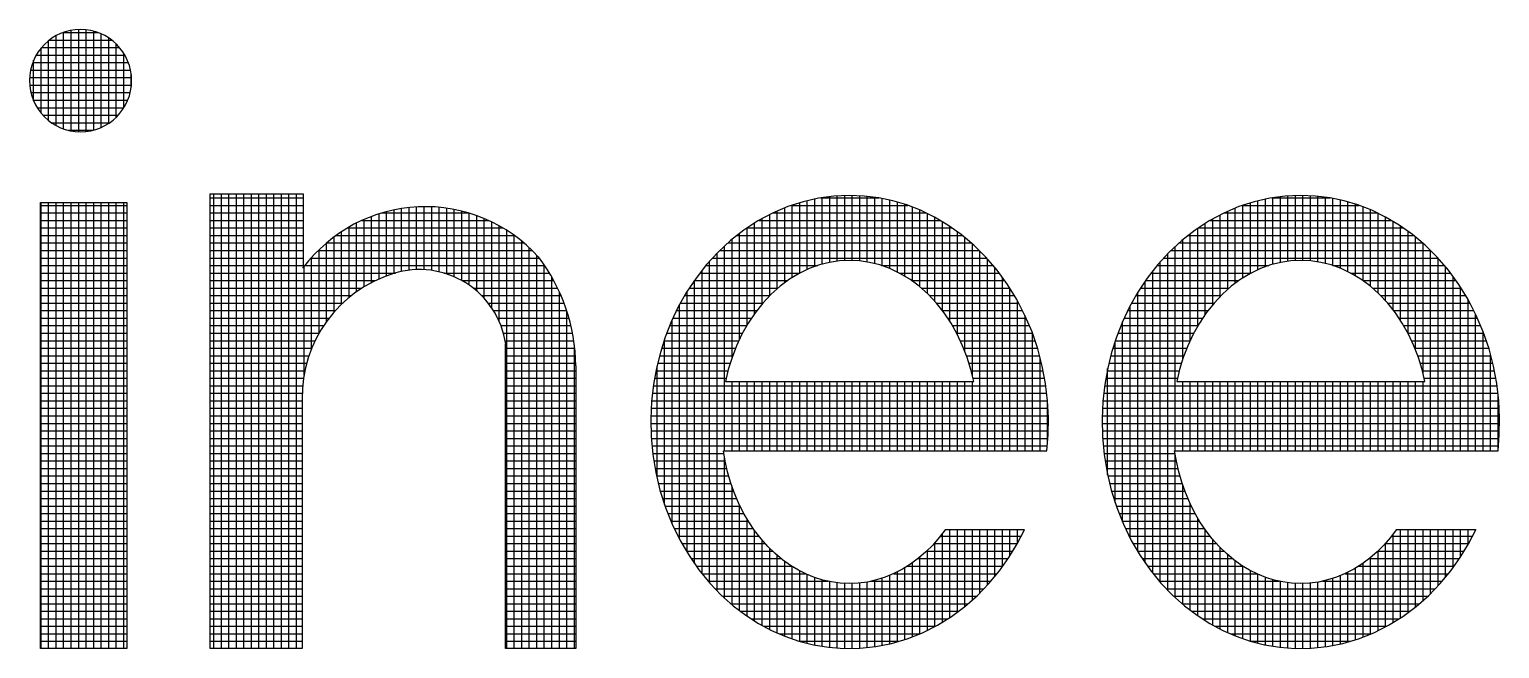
# Model space of a CAD drawing. Header units: inches. Extents: x 1131 to 1972, y 12 to 606.
# Drawn here: x 1857.492 to 1860.892, y 112.378 to 113.808 of the extents above; entities that cross this region are included whole.
import ezdxf

# ---------------------------------------------------------------- set-up
doc = ezdxf.new("R2010")
doc.units = ezdxf.units.IN
doc.header["$MEASUREMENT"] = 0
doc.layers.add('BG ÇÑ±¹Áö¿ª³\xad¹æ±â¼úÁÖ½ÄÈ¸»ç CI', color=7, linetype='Continuous')

msp = doc.modelspace()

# ---------------------------------------------------------------- linework, layer by layer
at = {"layer": 'BG ÇÑ±¹Áö¿ª³\xad¹æ±â¼úÁÖ½ÄÈ¸»ç CI', "color": 7, "linetype": 'Continuous', "lineweight": 25}
for p, q in [((1857.5717, 113.5786), (1857.5717, 113.8017)), ((1857.5891, 113.5739), (1857.5891, 113.8063)), ((1857.6064, 113.572), (1857.6064, 113.8083)), ((1857.6238, 113.5727), (1857.6238, 113.8076)), ((1857.6412, 113.5759), (1857.6412, 113.8043)), ((1857.537, 113.5978), (1857.537, 113.7825)), ((1857.5385, 113.7837), (1857.6829, 113.7837)), ((1857.5543, 113.5863), (1857.5543, 113.794)), ((1857.5699, 113.8011), (1857.6515, 113.8011)), ((1857.6585, 113.5821), (1857.6585, 113.7982)), ((1857.6759, 113.5916), (1857.6759, 113.7887)), ((1857.6932, 113.6056), (1857.6932, 113.7747)), ((1857.5022, 113.6432), (1857.5022, 113.7371)), ((1857.5082, 113.749), (1857.7132, 113.749)), ((1857.5196, 113.6148), (1857.5196, 113.7655)), ((1857.5203, 113.7663), (1857.701, 113.7663)), ((1857.7106, 113.627), (1857.7106, 113.7533)), ((1857.495, 113.7143), (1857.7264, 113.7143)), ((1857.5, 113.7316), (1857.7214, 113.7316)), ((1857.728, 113.6755), (1857.728, 113.7047)), ((1857.4927, 113.6969), (1857.7287, 113.6969)), ((1857.493, 113.6795), (1857.7284, 113.6795)), ((1857.4959, 113.6622), (1857.7255, 113.6622)), ((1857.5015, 113.6448), (1857.7198, 113.6448)), ((1857.5105, 113.6274), (1857.7109, 113.6274)), ((1857.5238, 113.6101), (1857.6976, 113.6101)), ((1857.5438, 113.5927), (1857.6776, 113.5927)), ((1857.5826, 113.5753), (1857.6388, 113.5753)), ((1857.9107, 112.3777), (1857.9107, 113.4281)), ((1857.9107, 113.4281), (1858.1255, 113.4281)), ((1857.919, 112.3777), (1857.919, 113.4281)), ((1857.9363, 112.3777), (1857.9363, 113.4281)), ((1857.9537, 112.3777), (1857.9537, 113.4281)), ((1857.9711, 112.3777), (1857.9711, 113.4281)), ((1857.9884, 112.3777), (1857.9884, 113.4281)), ((1858.0058, 112.3777), (1858.0058, 113.4281)), ((1858.0232, 112.3777), (1858.0232, 113.4281)), ((1858.0405, 112.3777), (1858.0405, 113.4281)), ((1858.0579, 112.3777), (1858.0579, 113.4281)), ((1858.0753, 112.3777), (1858.0753, 113.4281)), ((1858.0926, 112.3777), (1858.0926, 113.4281)), ((1858.11, 112.3777), (1858.11, 113.4281)), ((1858.1255, 113.4281), (1858.1255, 113.258)), ((1857.5178, 113.4086), (1857.7175, 113.4086)), ((1857.5178, 112.3777), (1857.5178, 113.4086)), ((1857.5178, 113.4017), (1857.7175, 113.4017)), ((1857.5196, 112.3777), (1857.5196, 113.4086)), ((1857.537, 112.3777), (1857.537, 113.4086)), ((1857.5543, 112.3777), (1857.5543, 113.4086)), ((1857.5717, 112.3777), (1857.5717, 113.4086)), ((1857.5891, 112.3777), (1857.5891, 113.4086)), ((1857.6064, 112.3777), (1857.6064, 113.4086)), ((1857.6238, 112.3777), (1857.6238, 113.4086)), ((1857.6412, 112.3777), (1857.6412, 113.4086)), ((1857.6585, 112.3777), (1857.6585, 113.4086)), ((1857.6759, 112.3777), (1857.6759, 113.4086)), ((1857.6932, 112.3777), (1857.6932, 113.4086)), ((1857.7106, 112.3777), (1857.7106, 113.4086)), ((1857.7175, 113.4086), (1857.7175, 112.3777)), ((1857.9107, 113.4191), (1858.1255, 113.4191)), ((1857.9107, 113.4017), (1858.1255, 113.4017)), ((1858.3531, 113.249), (1858.3531, 113.3946)), ((1858.3705, 113.2519), (1858.3705, 113.3969)), ((1858.3878, 113.2532), (1858.3878, 113.3983)), ((1858.4052, 113.2531), (1858.4052, 113.3988)), ((1858.4226, 113.2514), (1858.4226, 113.3985)), ((1858.4399, 113.2482), (1858.4399, 113.3974)), ((1858.4573, 113.2433), (1858.4573, 113.3953)), ((1859.2457, 113.3989), (1859.2108, 113.384)), ((1859.2387, 113.2229), (1859.2387, 113.3959)), ((1859.2812, 113.4103), (1859.2457, 113.3989)), ((1859.2544, 113.4017), (1859.5236, 113.4017)), ((1859.2561, 113.2349), (1859.2561, 113.4022)), ((1859.2734, 113.2452), (1859.2734, 113.4078)), ((1859.317, 113.4185), (1859.2812, 113.4103)), ((1859.2908, 113.2535), (1859.2908, 113.4125)), ((1859.3081, 113.2603), (1859.3081, 113.4164)), ((1859.3527, 113.4233), (1859.317, 113.4185)), ((1859.3215, 113.4191), (1859.4569, 113.4191)), ((1859.3255, 113.2658), (1859.3255, 113.4196)), ((1859.3429, 113.2701), (1859.3429, 113.4219)), ((1859.3881, 113.4249), (1859.3527, 113.4233)), ((1859.3602, 113.2727), (1859.3602, 113.4236)), ((1859.3776, 113.2741), (1859.3776, 113.4244)), ((1859.4227, 113.4234), (1859.3881, 113.4249)), ((1859.395, 113.2744), (1859.395, 113.4246)), ((1859.4123, 113.2734), (1859.4123, 113.4239)), ((1859.4564, 113.4192), (1859.4227, 113.4234)), ((1859.4297, 113.2709), (1859.4297, 113.4226)), ((1859.4471, 113.2671), (1859.4471, 113.4204)), ((1859.4888, 113.4123), (1859.4564, 113.4192)), ((1859.4644, 113.262), (1859.4644, 113.4175)), ((1859.4818, 113.2558), (1859.4818, 113.4138)), ((1859.5208, 113.4028), (1859.4888, 113.4123)), ((1859.4992, 113.2475), (1859.4992, 113.4092)), ((1859.5165, 113.2378), (1859.5165, 113.4041)), ((1859.5529, 113.3904), (1859.5208, 113.4028)), ((1859.5339, 113.2266), (1859.5339, 113.3977)), ((1860.2889, 113.3989), (1860.2541, 113.384)), ((1860.2806, 113.2219), (1860.2806, 113.3953)), ((1860.3245, 113.4103), (1860.2889, 113.3989)), ((1860.2977, 113.4017), (1860.5669, 113.4017)), ((1860.2979, 113.234), (1860.2979, 113.4018)), ((1860.3153, 113.2445), (1860.3153, 113.4074)), ((1860.3603, 113.4185), (1860.3245, 113.4103)), ((1860.3326, 113.2528), (1860.3326, 113.4122)), ((1860.35, 113.2598), (1860.35, 113.4161)), ((1860.396, 113.4233), (1860.3603, 113.4185)), ((1860.3648, 113.4191), (1860.5002, 113.4191)), ((1860.3674, 113.2655), (1860.3674, 113.4194)), ((1860.3847, 113.2698), (1860.3847, 113.4217)), ((1860.4313, 113.4249), (1860.396, 113.4233)), ((1860.4021, 113.2725), (1860.4021, 113.4235)), ((1860.4195, 113.274), (1860.4195, 113.4243)), ((1860.466, 113.4234), (1860.4313, 113.4249)), ((1860.4368, 113.2744), (1860.4368, 113.4246)), ((1860.4542, 113.2736), (1860.4542, 113.4239)), ((1860.4996, 113.4192), (1860.466, 113.4234)), ((1860.4716, 113.2711), (1860.4716, 113.4227)), ((1860.4889, 113.2674), (1860.4889, 113.4205)), ((1860.5321, 113.4123), (1860.4996, 113.4192)), ((1860.5063, 113.2626), (1860.5063, 113.4178)), ((1860.5237, 113.2563), (1860.5237, 113.4141)), ((1860.5641, 113.4028), (1860.5321, 113.4123)), ((1860.541, 113.2482), (1860.541, 113.4097)), ((1860.5584, 113.2387), (1860.5584, 113.4045)), ((1860.5961, 113.3904), (1860.5641, 113.4028)), ((1860.5758, 113.2276), (1860.5758, 113.3983)), ((1857.5178, 113.3843), (1857.7175, 113.3843)), ((1857.5178, 113.367), (1857.7175, 113.367)), ((1857.9107, 113.3843), (1858.1255, 113.3843)), ((1857.9107, 113.367), (1858.1255, 113.367)), ((1858.2489, 113.2023), (1858.2489, 113.3612)), ((1858.261, 113.367), (1858.5542, 113.367)), ((1858.2663, 113.2137), (1858.2663, 113.3693)), ((1858.2836, 113.2234), (1858.2836, 113.3764)), ((1858.301, 113.2317), (1858.301, 113.3824)), ((1858.3074, 113.3843), (1858.5078, 113.3843)), ((1858.3184, 113.2387), (1858.3184, 113.3874)), ((1858.3357, 113.2445), (1858.3357, 113.3915)), ((1858.4746, 113.2368), (1858.4746, 113.3924)), ((1858.492, 113.2282), (1858.492, 113.3886)), ((1858.5094, 113.2174), (1858.5094, 113.3838)), ((1858.5267, 113.2039), (1858.5267, 113.3781)), ((1858.5441, 113.1868), (1858.5441, 113.3714)), ((1858.5615, 113.1645), (1858.5615, 113.3635)), ((1859.1769, 113.3659), (1859.1444, 113.3447)), ((1859.1692, 113.1522), (1859.1692, 113.3609)), ((1859.2108, 113.384), (1859.1769, 113.3659)), ((1859.1788, 113.367), (1859.5981, 113.367)), ((1859.1866, 113.1743), (1859.1866, 113.3711)), ((1859.204, 113.193), (1859.204, 113.3804)), ((1859.2115, 113.3843), (1859.5653, 113.3843)), ((1859.2213, 113.2091), (1859.2213, 113.3885)), ((1859.5512, 113.2135), (1859.5512, 113.391)), ((1859.5847, 113.3749), (1859.5529, 113.3904)), ((1859.5686, 113.198), (1859.5686, 113.3827)), ((1859.6161, 113.3563), (1859.5847, 113.3749)), ((1859.586, 113.1798), (1859.586, 113.3742)), ((1859.6033, 113.1586), (1859.6033, 113.3639)), ((1860.2202, 113.3659), (1860.1877, 113.3447)), ((1860.2111, 113.15), (1860.2111, 113.36)), ((1860.2541, 113.384), (1860.2202, 113.3659)), ((1860.2221, 113.367), (1860.6414, 113.367)), ((1860.2285, 113.1725), (1860.2285, 113.3704)), ((1860.2458, 113.1915), (1860.2458, 113.3796)), ((1860.2548, 113.3843), (1860.6086, 113.3843)), ((1860.2632, 113.2078), (1860.2632, 113.3879)), ((1860.5931, 113.2147), (1860.5931, 113.3915)), ((1860.628, 113.3749), (1860.5961, 113.3904)), ((1860.6105, 113.1993), (1860.6105, 113.3834)), ((1860.6278, 113.1813), (1860.6278, 113.375)), ((1860.6594, 113.3563), (1860.628, 113.3749)), ((1860.6452, 113.1604), (1860.6452, 113.3647)), ((1857.5178, 113.3496), (1857.7175, 113.3496)), ((1857.5178, 113.3322), (1857.7175, 113.3322)), ((1857.9107, 113.3496), (1858.1255, 113.3496)), ((1857.9107, 113.3322), (1858.1255, 113.3322)), ((1858.1968, 113.1553), (1858.1968, 113.329)), ((1858.2013, 113.3322), (1858.6139, 113.3322)), ((1858.2142, 113.1736), (1858.2142, 113.3411)), ((1858.2278, 113.3496), (1858.5874, 113.3496)), ((1858.2315, 113.189), (1858.2315, 113.3518)), ((1858.5788, 113.1329), (1858.5788, 113.3545)), ((1858.5962, 112.3777), (1858.5962, 113.3442)), ((1858.6136, 112.3777), (1858.6136, 113.3325)), ((1859.1444, 113.3447), (1859.1135, 113.3206)), ((1859.1284, 113.3322), (1859.6496, 113.3322)), ((1859.1345, 113.0928), (1859.1345, 113.337)), ((1859.1518, 113.3496), (1859.6256, 113.3496)), ((1859.1519, 113.1256), (1859.1519, 113.3496)), ((1859.6467, 113.3347), (1859.6161, 113.3563)), ((1859.6207, 113.1336), (1859.6207, 113.3531)), ((1859.6381, 113.1033), (1859.6381, 113.3408)), ((1859.676, 113.31), (1859.6467, 113.3347)), ((1859.6554, 113.0638), (1859.6554, 113.3273)), ((1860.1877, 113.3447), (1860.1568, 113.3206)), ((1860.1717, 113.3322), (1860.6928, 113.3322)), ((1860.1764, 113.0898), (1860.1764, 113.3359)), ((1860.1937, 113.123), (1860.1937, 113.3487)), ((1860.1951, 113.3496), (1860.6689, 113.3496)), ((1860.69, 113.3347), (1860.6594, 113.3563)), ((1860.6626, 113.1357), (1860.6626, 113.3541)), ((1860.6799, 113.1059), (1860.6799, 113.3418)), ((1860.7193, 113.31), (1860.69, 113.3347)), ((1860.6973, 113.0674), (1860.6973, 113.3285)), ((1857.5178, 113.3149), (1857.7175, 113.3149)), ((1857.5178, 113.2975), (1857.7175, 113.2975)), ((1857.9107, 113.3149), (1858.1255, 113.3149)), ((1857.9107, 113.2975), (1858.1255, 113.2975)), ((1858.1601, 113.2975), (1858.655, 113.2975)), ((1858.1621, 113.1065), (1858.1621, 113.2994)), ((1858.1791, 113.3149), (1858.636, 113.3149)), ((1858.1795, 113.1335), (1858.1795, 113.3152)), ((1858.6309, 112.3777), (1858.6309, 113.3191)), ((1858.6483, 112.3777), (1858.6483, 113.304)), ((1859.0846, 113.2939), (1859.058, 113.2648)), ((1859.0824, 112.5115), (1859.0824, 113.2914)), ((1859.1135, 113.3206), (1859.0846, 113.2939)), ((1859.0886, 113.2975), (1859.6886, 113.2975)), ((1859.0998, 112.8348), (1859.0998, 113.3079)), ((1859.1073, 113.3149), (1859.6702, 113.3149)), ((1859.1171, 113.051), (1859.1171, 113.3234)), ((1859.6728, 113.0074), (1859.6728, 113.3127)), ((1859.7039, 113.2824), (1859.676, 113.31)), ((1859.6902, 112.8348), (1859.6902, 113.296)), ((1860.1279, 113.2939), (1860.1012, 113.2648)), ((1860.1568, 113.3206), (1860.1279, 113.2939)), ((1860.1318, 113.2975), (1860.7319, 113.2975)), ((1860.1416, 112.8348), (1860.1416, 113.3066)), ((1860.1506, 113.3149), (1860.7135, 113.3149)), ((1860.159, 113.0465), (1860.159, 113.3223)), ((1860.7147, 113.0133), (1860.7147, 113.3139)), ((1860.7472, 113.2824), (1860.7193, 113.31)), ((1860.732, 112.8348), (1860.732, 113.2974)), ((1857.5178, 113.2801), (1857.7175, 113.2801)), ((1857.5178, 113.2628), (1857.7175, 113.2628)), ((1857.9107, 113.2801), (1858.1255, 113.2801)), ((1857.9107, 113.2628), (1858.1255, 113.2628)), ((1858.1274, 113.0091), (1858.1274, 113.2604)), ((1858.1292, 113.2628), (1858.6836, 113.2628)), ((1858.1437, 113.2801), (1858.6712, 113.2801)), ((1858.1447, 113.0706), (1858.1447, 113.2813)), ((1858.6657, 112.3777), (1858.6657, 113.2866)), ((1858.683, 112.3777), (1858.683, 113.2636)), ((1859.058, 113.2648), (1859.0337, 113.2337)), ((1859.0564, 113.2628), (1859.3151, 113.2628)), ((1859.065, 112.5296), (1859.065, 113.2725)), ((1859.072, 113.2801), (1859.7059, 113.2801)), ((1859.3189, 113.2642), (1859.2955, 113.2557)), ((1859.3425, 113.2701), (1859.3189, 113.2642)), ((1859.3658, 113.2735), (1859.3425, 113.2701)), ((1859.3887, 113.2747), (1859.3658, 113.2735)), ((1859.4117, 113.2735), (1859.3887, 113.2747)), ((1859.435, 113.2701), (1859.4117, 113.2735)), ((1859.4586, 113.2642), (1859.435, 113.2701)), ((1859.482, 113.2557), (1859.4586, 113.2642)), ((1859.4624, 113.2628), (1859.7208, 113.2628)), ((1859.73, 113.2521), (1859.7039, 113.2824)), ((1859.7075, 112.8348), (1859.7075, 113.2782)), ((1859.7249, 112.8348), (1859.7249, 113.258)), ((1860.1012, 113.2648), (1860.077, 113.2337)), ((1860.0997, 113.2628), (1860.3584, 113.2628)), ((1860.1069, 112.5314), (1860.1069, 113.271)), ((1860.1153, 113.2801), (1860.7491, 113.2801)), ((1860.1243, 112.5129), (1860.1243, 113.2899)), ((1860.3622, 113.2642), (1860.3388, 113.2557)), ((1860.3858, 113.2701), (1860.3622, 113.2642)), ((1860.4091, 113.2735), (1860.3858, 113.2701)), ((1860.432, 113.2747), (1860.4091, 113.2735)), ((1860.455, 113.2735), (1860.432, 113.2747)), ((1860.4783, 113.2701), (1860.455, 113.2735)), ((1860.5018, 113.2642), (1860.4783, 113.2701)), ((1860.5253, 113.2557), (1860.5018, 113.2642)), ((1860.5057, 113.2628), (1860.7641, 113.2628)), ((1860.7732, 113.2521), (1860.7472, 113.2824)), ((1860.7494, 112.8348), (1860.7494, 113.2798)), ((1860.7668, 112.8348), (1860.7668, 113.2596)), ((1857.5178, 113.2454), (1857.7175, 113.2454)), ((1857.5178, 113.228), (1857.7175, 113.228)), ((1857.9107, 113.2454), (1858.3388, 113.2454)), ((1857.9107, 113.228), (1858.2929, 113.228)), ((1858.4506, 113.2454), (1858.6947, 113.2454)), ((1858.4923, 113.228), (1858.7047, 113.228)), ((1858.7004, 112.3777), (1858.7004, 113.2357)), ((1859.0337, 113.2337), (1859.0119, 113.2011)), ((1859.0299, 113.228), (1859.2456, 113.228)), ((1859.0303, 112.5742), (1859.0303, 113.2287)), ((1859.0428, 113.2454), (1859.2739, 113.2454)), ((1859.0477, 112.5508), (1859.0477, 113.2517)), ((1859.2497, 113.2311), (1859.228, 113.215)), ((1859.2723, 113.2447), (1859.2497, 113.2311)), ((1859.2955, 113.2557), (1859.2723, 113.2447)), ((1859.5052, 113.2447), (1859.482, 113.2557)), ((1859.5036, 113.2454), (1859.7348, 113.2454)), ((1859.5278, 113.2311), (1859.5052, 113.2447)), ((1859.5495, 113.215), (1859.5278, 113.2311)), ((1859.5319, 113.228), (1859.7475, 113.228)), ((1859.7539, 113.2193), (1859.73, 113.2521)), ((1859.7423, 112.8348), (1859.7423, 113.2352)), ((1860.077, 113.2337), (1860.0552, 113.2011)), ((1860.0722, 112.5762), (1860.0722, 113.2266)), ((1860.0732, 113.228), (1860.2889, 113.228)), ((1860.0861, 113.2454), (1860.3172, 113.2454)), ((1860.0895, 112.5526), (1860.0895, 113.2499)), ((1860.293, 113.2311), (1860.2713, 113.215)), ((1860.3156, 113.2447), (1860.293, 113.2311)), ((1860.3388, 113.2557), (1860.3156, 113.2447)), ((1860.5485, 113.2447), (1860.5253, 113.2557)), ((1860.5469, 113.2454), (1860.7781, 113.2454)), ((1860.571, 113.2311), (1860.5485, 113.2447)), ((1860.5928, 113.215), (1860.571, 113.2311)), ((1860.5751, 113.228), (1860.7908, 113.228)), ((1860.7972, 113.2193), (1860.7732, 113.2521)), ((1860.7841, 112.8348), (1860.7841, 113.2372)), ((1857.5178, 113.2107), (1857.7175, 113.2107)), ((1857.5178, 113.1933), (1857.7175, 113.1933)), ((1857.9107, 113.2107), (1858.2614, 113.2107)), ((1857.9107, 113.1933), (1858.2369, 113.1933)), ((1858.5185, 113.2107), (1858.7136, 113.2107)), ((1858.5379, 113.1933), (1858.7215, 113.1933)), ((1858.7178, 112.3777), (1858.7178, 113.2019)), ((1859.0119, 113.2011), (1858.9928, 113.1672)), ((1859.0075, 113.1933), (1859.2042, 113.1933)), ((1859.0129, 112.6004), (1859.0129, 113.2026)), ((1859.0183, 113.2107), (1859.2231, 113.2107)), ((1859.2074, 113.1966), (1859.188, 113.1761)), ((1859.228, 113.215), (1859.2074, 113.1966)), ((1859.5701, 113.1966), (1859.5495, 113.215)), ((1859.5544, 113.2107), (1859.7592, 113.2107)), ((1859.5895, 113.1761), (1859.5701, 113.1966)), ((1859.5733, 113.1933), (1859.7699, 113.1933)), ((1859.7754, 113.1844), (1859.7539, 113.2193)), ((1859.7596, 112.8348), (1859.7596, 113.21)), ((1860.0552, 113.2011), (1860.0361, 113.1672)), ((1860.0508, 113.1933), (1860.2475, 113.1933)), ((1860.0548, 112.6028), (1860.0548, 113.2004)), ((1860.0616, 113.2107), (1860.2664, 113.2107)), ((1860.2506, 113.1966), (1860.2313, 113.1761)), ((1860.2713, 113.215), (1860.2506, 113.1966)), ((1860.6134, 113.1966), (1860.5928, 113.215)), ((1860.5977, 113.2107), (1860.8025, 113.2107)), ((1860.6328, 113.1761), (1860.6134, 113.1966)), ((1860.6165, 113.1933), (1860.8132, 113.1933)), ((1860.8187, 113.1844), (1860.7972, 113.2193)), ((1860.8015, 112.8348), (1860.8015, 113.2123)), ((1857.5178, 113.176), (1857.7175, 113.176)), ((1857.5178, 113.1586), (1857.7175, 113.1586)), ((1857.9107, 113.176), (1858.2167, 113.176)), ((1857.9107, 113.1586), (1858.1997, 113.1586)), ((1858.5532, 113.176), (1858.7285, 113.176)), ((1858.5653, 113.1586), (1858.7347, 113.1586)), ((1858.7351, 112.3777), (1858.7351, 113.1572)), ((1858.9928, 113.1672), (1858.9763, 113.1325)), ((1858.9887, 113.1586), (1859.1741, 113.1586)), ((1858.9956, 112.6303), (1858.9956, 113.1721)), ((1858.9977, 113.176), (1859.1879, 113.176)), ((1859.188, 113.1761), (1859.1702, 113.1536)), ((1859.6073, 113.1536), (1859.5895, 113.1761)), ((1859.5896, 113.176), (1859.7797, 113.176)), ((1859.6034, 113.1586), (1859.7887, 113.1586)), ((1859.7943, 113.1476), (1859.7754, 113.1844)), ((1859.777, 112.8348), (1859.777, 113.1813)), ((1860.0361, 113.1672), (1860.0196, 113.1325)), ((1860.032, 113.1586), (1860.2174, 113.1586)), ((1860.0375, 112.6332), (1860.0375, 113.1696)), ((1860.041, 113.176), (1860.2312, 113.176)), ((1860.2313, 113.1761), (1860.2135, 113.1536)), ((1860.6506, 113.1536), (1860.6328, 113.1761)), ((1860.6329, 113.176), (1860.823, 113.176)), ((1860.6466, 113.1586), (1860.832, 113.1586)), ((1860.8376, 113.1476), (1860.8187, 113.1844)), ((1860.8189, 112.8348), (1860.8189, 113.184)), ((1857.5178, 113.1412), (1857.7175, 113.1412)), ((1857.5178, 113.1239), (1857.7175, 113.1239)), ((1857.9107, 113.1412), (1858.1852, 113.1412)), ((1857.9107, 113.1239), (1858.1728, 113.1239)), ((1858.575, 113.1412), (1858.74, 113.1412)), ((1858.5825, 113.1239), (1858.7445, 113.1239)), ((1858.9763, 113.1325), (1858.9625, 113.0972)), ((1858.973, 113.1239), (1859.1509, 113.1239)), ((1858.9782, 112.6659), (1858.9782, 113.1364)), ((1858.9805, 113.1412), (1859.1619, 113.1412)), ((1859.1541, 113.1295), (1859.1398, 113.1041)), ((1859.1702, 113.1536), (1859.1541, 113.1295)), ((1859.6234, 113.1295), (1859.6073, 113.1536)), ((1859.6156, 113.1412), (1859.797, 113.1412)), ((1859.6377, 113.1041), (1859.6234, 113.1295)), ((1859.6266, 113.1239), (1859.8044, 113.1239)), ((1859.8105, 113.1094), (1859.7943, 113.1476)), ((1859.7944, 112.8348), (1859.7944, 113.1476)), ((1860.0196, 113.1325), (1860.0058, 113.0972)), ((1860.0163, 113.1239), (1860.1942, 113.1239)), ((1860.0201, 112.6695), (1860.0201, 113.1334)), ((1860.0238, 113.1412), (1860.2052, 113.1412)), ((1860.1974, 113.1295), (1860.1831, 113.1041)), ((1860.2135, 113.1536), (1860.1974, 113.1295)), ((1860.6667, 113.1295), (1860.6506, 113.1536)), ((1860.6589, 113.1412), (1860.8403, 113.1412)), ((1860.681, 113.1041), (1860.6667, 113.1295)), ((1860.6699, 113.1239), (1860.8477, 113.1239)), ((1860.8362, 112.8348), (1860.8362, 113.1503)), ((1860.8538, 113.1094), (1860.8376, 113.1476)), ((1857.5178, 113.1065), (1857.7175, 113.1065)), ((1857.5178, 113.0891), (1857.7175, 113.0891)), ((1857.9107, 113.1065), (1858.1621, 113.1065)), ((1857.9107, 113.0891), (1858.153, 113.0891)), ((1858.5882, 113.1065), (1858.7482, 113.1065)), ((1858.5923, 113.0891), (1858.7511, 113.0891)), ((1858.9625, 113.0972), (1858.9513, 113.0619)), ((1858.9599, 113.0891), (1859.1328, 113.0891)), ((1858.9609, 112.7108), (1858.9609, 113.092)), ((1858.9662, 113.1065), (1859.1411, 113.1065)), ((1859.1398, 113.1041), (1859.1274, 113.0776)), ((1859.6363, 113.1065), (1859.8115, 113.1065)), ((1859.6501, 113.0776), (1859.6377, 113.1041)), ((1859.6447, 113.0891), (1859.8174, 113.0891)), ((1859.8238, 113.0702), (1859.8105, 113.1094)), ((1859.8117, 112.8348), (1859.8117, 113.1058)), ((1860.0058, 113.0972), (1859.9946, 113.0619)), ((1860.0027, 112.7153), (1860.0027, 113.0875)), ((1860.0032, 113.0891), (1860.1761, 113.0891)), ((1860.0094, 113.1065), (1860.1844, 113.1065)), ((1860.1831, 113.1041), (1860.1707, 113.0776)), ((1860.6796, 113.1065), (1860.8548, 113.1065)), ((1860.6934, 113.0776), (1860.681, 113.1041)), ((1860.688, 113.0891), (1860.8607, 113.0891)), ((1860.8536, 112.8348), (1860.8536, 113.1099)), ((1860.8671, 113.0702), (1860.8538, 113.1094)), ((1857.5178, 113.0718), (1857.7175, 113.0718)), ((1857.5178, 113.0544), (1857.7175, 113.0544)), ((1857.9107, 113.0718), (1858.1452, 113.0718)), ((1857.9107, 113.0544), (1858.1388, 113.0544)), ((1858.5936, 112.3777), (1858.5936, 113.0808)), ((1858.5936, 113.0718), (1858.7533, 113.0718)), ((1858.5936, 113.0544), (1858.7548, 113.0544)), ((1858.7525, 112.3777), (1858.7525, 113.0793)), ((1858.9513, 113.0619), (1858.9423, 113.0257)), ((1858.9494, 113.0544), (1859.1185, 113.0544)), ((1858.9544, 113.0718), (1859.1251, 113.0718)), ((1859.1274, 113.0776), (1859.1169, 113.0504)), ((1859.6606, 113.0504), (1859.6501, 113.0776)), ((1859.6524, 113.0718), (1859.8233, 113.0718)), ((1859.659, 113.0544), (1859.8279, 113.0544)), ((1859.8342, 113.0303), (1859.8238, 113.0702)), ((1859.9946, 113.0619), (1859.9856, 113.0257)), ((1859.9927, 113.0544), (1860.1617, 113.0544)), ((1859.9977, 113.0718), (1860.1684, 113.0718)), ((1860.1707, 113.0776), (1860.1602, 113.0504)), ((1860.7039, 113.0504), (1860.6934, 113.0776)), ((1860.6956, 113.0718), (1860.8665, 113.0718)), ((1860.7023, 113.0544), (1860.8712, 113.0544)), ((1860.8775, 113.0303), (1860.8671, 113.0702)), ((1860.8709, 112.8348), (1860.8709, 113.0554)), ((1857.5178, 113.037), (1857.7175, 113.037)), ((1857.5178, 113.0197), (1857.7175, 113.0197)), ((1857.9107, 113.037), (1858.1335, 113.037)), ((1857.9107, 113.0197), (1858.1293, 113.0197)), ((1858.5936, 113.037), (1858.7556, 113.037)), ((1858.5936, 113.0197), (1858.7557, 113.0197)), ((1858.7557, 113.0312), (1858.7557, 112.3777)), ((1858.9423, 113.0257), (1858.9354, 112.9879)), ((1858.9412, 113.0197), (1859.1076, 113.0197)), ((1858.9435, 112.7729), (1858.9435, 113.0305)), ((1858.9451, 113.037), (1859.1128, 113.037)), ((1859.1084, 113.0228), (1859.1018, 112.9952)), ((1859.1169, 113.0504), (1859.1084, 113.0228)), ((1859.6691, 113.0228), (1859.6606, 113.0504)), ((1859.6647, 113.037), (1859.8324, 113.037)), ((1859.6757, 112.9952), (1859.6691, 113.0228)), ((1859.6699, 113.0197), (1859.8362, 113.0197)), ((1859.8291, 112.8348), (1859.8291, 113.0499)), ((1859.8417, 112.9902), (1859.8342, 113.0303)), ((1859.9856, 113.0257), (1859.9787, 112.9879)), ((1859.9845, 113.0197), (1860.1509, 113.0197)), ((1859.9854, 112.7788), (1859.9854, 113.0245)), ((1859.9884, 113.037), (1860.1561, 113.037)), ((1860.1517, 113.0228), (1860.1451, 112.9952)), ((1860.1602, 113.0504), (1860.1517, 113.0228)), ((1860.7124, 113.0228), (1860.7039, 113.0504)), ((1860.708, 113.037), (1860.8757, 113.037)), ((1860.719, 112.9952), (1860.7124, 113.0228)), ((1860.7131, 113.0197), (1860.8795, 113.0197)), ((1860.885, 112.9902), (1860.8775, 113.0303)), ((1857.5178, 113.0023), (1857.7175, 113.0023)), ((1857.9107, 113.0023), (1858.1263, 113.0023)), ((1858.5936, 113.0023), (1858.7557, 113.0023)), ((1858.9354, 112.9879), (1858.931, 112.9487)), ((1858.9381, 113.0023), (1859.1035, 113.0023)), ((1859.1018, 112.9952), (1859.1592, 112.9952)), ((1859.1171, 112.8348), (1859.1171, 112.9952)), ((1859.1345, 112.8348), (1859.1345, 112.9952)), ((1859.1519, 112.8348), (1859.1519, 112.9952)), ((1859.1592, 112.9952), (1859.2166, 112.9952)), ((1859.1692, 112.8348), (1859.1692, 112.9952)), ((1859.1866, 112.8348), (1859.1866, 112.9952)), ((1859.204, 112.8348), (1859.204, 112.9952)), ((1859.2166, 112.9952), (1859.274, 112.9952)), ((1859.2213, 112.8348), (1859.2213, 112.9952)), ((1859.2387, 112.8348), (1859.2387, 112.9952)), ((1859.2561, 112.8348), (1859.2561, 112.9952)), ((1859.2734, 112.8348), (1859.2734, 112.9952)), ((1859.274, 112.9952), (1859.3314, 112.9952)), ((1859.2908, 112.8348), (1859.2908, 112.9952)), ((1859.3081, 112.8348), (1859.3081, 112.9952)), ((1859.3255, 112.8348), (1859.3255, 112.9952)), ((1859.3314, 112.9952), (1859.3887, 112.9952)), ((1859.3429, 112.8348), (1859.3429, 112.9952)), ((1859.3602, 112.8348), (1859.3602, 112.9952)), ((1859.3776, 112.8348), (1859.3776, 112.9952)), ((1859.3887, 112.9952), (1859.4461, 112.9952)), ((1859.395, 112.8348), (1859.395, 112.9952)), ((1859.4123, 112.8348), (1859.4123, 112.9952)), ((1859.4297, 112.8348), (1859.4297, 112.9952)), ((1859.4461, 112.9952), (1859.5035, 112.9952)), ((1859.4471, 112.8348), (1859.4471, 112.9952)), ((1859.4644, 112.8348), (1859.4644, 112.9952)), ((1859.4818, 112.8348), (1859.4818, 112.9952)), ((1859.4992, 112.8348), (1859.4992, 112.9952)), ((1859.5035, 112.9952), (1859.5609, 112.9952)), ((1859.5165, 112.8348), (1859.5165, 112.9952)), ((1859.5339, 112.8348), (1859.5339, 112.9952)), ((1859.5512, 112.8348), (1859.5512, 112.9952)), ((1859.5609, 112.9952), (1859.6183, 112.9952)), ((1859.5686, 112.8348), (1859.5686, 112.9952)), ((1859.586, 112.8348), (1859.586, 112.9952)), ((1859.6033, 112.8348), (1859.6033, 112.9952)), ((1859.6183, 112.9952), (1859.6757, 112.9952)), ((1859.6207, 112.8348), (1859.6207, 112.9952)), ((1859.6381, 112.8348), (1859.6381, 112.9952)), ((1859.6554, 112.8348), (1859.6554, 112.9952)), ((1859.6728, 112.8348), (1859.6728, 112.9952)), ((1859.674, 113.0023), (1859.8394, 113.0023)), ((1859.8464, 112.9503), (1859.8417, 112.9902)), ((1859.9787, 112.9879), (1859.9743, 112.9487)), ((1859.9813, 113.0023), (1860.1468, 113.0023)), ((1860.1451, 112.9952), (1860.2024, 112.9952)), ((1860.159, 112.8348), (1860.159, 112.9952)), ((1860.1764, 112.8348), (1860.1764, 112.9952)), ((1860.1937, 112.8348), (1860.1937, 112.9952)), ((1860.2024, 112.9952), (1860.2598, 112.9952)), ((1860.2111, 112.8348), (1860.2111, 112.9952)), ((1860.2285, 112.8348), (1860.2285, 112.9952)), ((1860.2458, 112.8348), (1860.2458, 112.9952)), ((1860.2598, 112.9952), (1860.3172, 112.9952)), ((1860.2632, 112.8348), (1860.2632, 112.9952)), ((1860.2806, 112.8348), (1860.2806, 112.9952)), ((1860.2979, 112.8348), (1860.2979, 112.9952)), ((1860.3153, 112.8348), (1860.3153, 112.9952)), ((1860.3172, 112.9952), (1860.3746, 112.9952)), ((1860.3326, 112.8348), (1860.3326, 112.9952)), ((1860.35, 112.8348), (1860.35, 112.9952)), ((1860.3674, 112.8348), (1860.3674, 112.9952)), ((1860.3746, 112.9952), (1860.432, 112.9952)), ((1860.3847, 112.8348), (1860.3847, 112.9952)), ((1860.4021, 112.8348), (1860.4021, 112.9952)), ((1860.4195, 112.8348), (1860.4195, 112.9952)), ((1860.432, 112.9952), (1860.4894, 112.9952)), ((1860.4368, 112.8348), (1860.4368, 112.9952)), ((1860.4542, 112.8348), (1860.4542, 112.9952)), ((1860.4716, 112.8348), (1860.4716, 112.9952)), ((1860.4889, 112.8348), (1860.4889, 112.9952)), ((1860.4894, 112.9952), (1860.5468, 112.9952)), ((1860.5063, 112.8348), (1860.5063, 112.9952)), ((1860.5237, 112.8348), (1860.5237, 112.9952)), ((1860.541, 112.8348), (1860.541, 112.9952)), ((1860.5468, 112.9952), (1860.6042, 112.9952)), ((1860.5584, 112.8348), (1860.5584, 112.9952)), ((1860.5758, 112.8348), (1860.5758, 112.9952)), ((1860.5931, 112.8348), (1860.5931, 112.9952)), ((1860.6042, 112.9952), (1860.6616, 112.9952)), ((1860.6105, 112.8348), (1860.6105, 112.9952)), ((1860.6278, 112.8348), (1860.6278, 112.9952)), ((1860.6452, 112.8348), (1860.6452, 112.9952)), ((1860.6616, 112.9952), (1860.719, 112.9952)), ((1860.6626, 112.8348), (1860.6626, 112.9952)), ((1860.6799, 112.8348), (1860.6799, 112.9952)), ((1860.6973, 112.8348), (1860.6973, 112.9952)), ((1860.7147, 112.8348), (1860.7147, 112.9952)), ((1860.7173, 113.0023), (1860.8827, 113.0023)), ((1860.8896, 112.9503), (1860.885, 112.9902)), ((1857.5178, 112.9849), (1857.7175, 112.9849)), ((1857.5178, 112.9676), (1857.7175, 112.9676)), ((1857.9107, 112.9849), (1858.1243, 112.9849)), ((1857.9107, 112.9676), (1858.1233, 112.9676)), ((1858.1232, 112.9537), (1858.1232, 112.3777)), ((1858.5936, 112.9849), (1858.7557, 112.9849)), ((1858.5936, 112.9676), (1858.7557, 112.9676)), ((1858.9332, 112.9676), (1859.8443, 112.9676)), ((1858.9351, 112.9849), (1859.8423, 112.9849)), ((1859.9764, 112.9676), (1860.8876, 112.9676)), ((1859.9784, 112.9849), (1860.8856, 112.9849)), ((1860.8883, 112.8395), (1860.8883, 112.9616)), ((1857.5178, 112.9502), (1857.7175, 112.9502)), ((1857.5178, 112.9329), (1857.7175, 112.9329)), ((1857.9107, 112.9502), (1858.1232, 112.9502)), ((1857.9107, 112.9329), (1858.1232, 112.9329)), ((1858.5936, 112.9502), (1858.7557, 112.9502)), ((1858.5936, 112.9329), (1858.7557, 112.9329)), ((1858.931, 112.9487), (1858.9292, 112.9085)), ((1858.9303, 112.9329), (1859.8472, 112.9329)), ((1858.9312, 112.9502), (1859.8464, 112.9502)), ((1859.8483, 112.9109), (1859.8464, 112.9503)), ((1859.8464, 112.8571), (1859.8464, 112.9485)), ((1859.9743, 112.9487), (1859.9725, 112.9085)), ((1859.9736, 112.9329), (1860.8905, 112.9329)), ((1859.9745, 112.9502), (1860.8896, 112.9502)), ((1860.8916, 112.9109), (1860.8896, 112.9503)), ((1857.5178, 112.9155), (1857.7175, 112.9155)), ((1857.5178, 112.8981), (1857.7175, 112.8981)), ((1857.9107, 112.9155), (1858.1232, 112.9155)), ((1857.9107, 112.8981), (1858.1232, 112.8981)), ((1858.5936, 112.9155), (1858.7557, 112.9155)), ((1858.5936, 112.8981), (1858.7557, 112.8981)), ((1858.9292, 112.9085), (1858.9301, 112.8675)), ((1858.9294, 112.8981), (1859.8481, 112.8981)), ((1858.9295, 112.9155), (1859.8481, 112.9155)), ((1859.8477, 112.8723), (1859.8483, 112.9109)), ((1859.9725, 112.9085), (1859.9734, 112.8675)), ((1859.9727, 112.8981), (1860.8914, 112.8981)), ((1859.9728, 112.9155), (1860.8914, 112.9155)), ((1860.8909, 112.8723), (1860.8916, 112.9109)), ((1857.5178, 112.8808), (1857.7175, 112.8808)), ((1857.5178, 112.8634), (1857.7175, 112.8634)), ((1857.9107, 112.8808), (1858.1232, 112.8808)), ((1857.9107, 112.8634), (1858.1232, 112.8634)), ((1858.5936, 112.8808), (1858.7557, 112.8808)), ((1858.5936, 112.8634), (1858.7557, 112.8634)), ((1858.9298, 112.8808), (1859.8478, 112.8808)), ((1858.9301, 112.8675), (1858.9339, 112.8261)), ((1858.9305, 112.8634), (1859.847, 112.8634)), ((1859.8447, 112.8348), (1859.8477, 112.8723)), ((1859.9731, 112.8808), (1860.8911, 112.8808)), ((1859.9734, 112.8675), (1859.9772, 112.8261)), ((1859.9737, 112.8634), (1860.8902, 112.8634)), ((1860.8879, 112.8348), (1860.8909, 112.8723)), ((1857.5178, 112.846), (1857.7175, 112.846)), ((1857.5178, 112.8287), (1857.7175, 112.8287)), ((1857.9107, 112.846), (1858.1232, 112.846)), ((1857.9107, 112.8287), (1858.1232, 112.8287)), ((1858.5936, 112.846), (1858.7557, 112.846)), ((1858.5936, 112.8287), (1858.7557, 112.8287)), ((1858.9321, 112.846), (1859.8456, 112.846)), ((1858.9337, 112.8287), (1859.098, 112.8287)), ((1858.9339, 112.8261), (1858.9406, 112.7848)), ((1859.1012, 112.8104), (1859.097, 112.8348)), ((1859.097, 112.8348), (1859.1717, 112.8348)), ((1859.0998, 112.4945), (1859.0998, 112.8185)), ((1859.1717, 112.8348), (1859.2465, 112.8348)), ((1859.2465, 112.8348), (1859.3213, 112.8348)), ((1859.3213, 112.8348), (1859.3961, 112.8348)), ((1859.3961, 112.8348), (1859.4708, 112.8348)), ((1859.4708, 112.8348), (1859.5456, 112.8348)), ((1859.5456, 112.8348), (1859.6204, 112.8348)), ((1859.6204, 112.8348), (1859.6951, 112.8348)), ((1859.6951, 112.8348), (1859.7699, 112.8348)), ((1859.7699, 112.8348), (1859.8447, 112.8348)), ((1859.9753, 112.846), (1860.8888, 112.846)), ((1859.9769, 112.8287), (1860.1413, 112.8287)), ((1859.9772, 112.8261), (1859.9839, 112.7848)), ((1860.1444, 112.8104), (1860.1403, 112.8348)), ((1860.1403, 112.8348), (1860.215, 112.8348)), ((1860.1416, 112.4958), (1860.1416, 112.8268)), ((1860.215, 112.8348), (1860.2898, 112.8348)), ((1860.2898, 112.8348), (1860.3646, 112.8348)), ((1860.3646, 112.8348), (1860.4393, 112.8348)), ((1860.4393, 112.8348), (1860.5141, 112.8348)), ((1860.5141, 112.8348), (1860.5889, 112.8348)), ((1860.5889, 112.8348), (1860.6636, 112.8348)), ((1860.6636, 112.8348), (1860.7384, 112.8348)), ((1860.7384, 112.8348), (1860.8132, 112.8348)), ((1860.8132, 112.8348), (1860.8879, 112.8348)), ((1857.5178, 112.8113), (1857.7175, 112.8113)), ((1857.5178, 112.7939), (1857.7175, 112.7939)), ((1857.9107, 112.8113), (1858.1232, 112.8113)), ((1857.9107, 112.7939), (1858.1232, 112.7939)), ((1858.5936, 112.8113), (1858.7557, 112.8113)), ((1858.5936, 112.7939), (1858.7557, 112.7939)), ((1858.9363, 112.8113), (1859.101, 112.8113)), ((1858.9392, 112.7939), (1859.1049, 112.7939)), ((1858.9406, 112.7848), (1858.9504, 112.7439)), ((1859.1067, 112.7861), (1859.1012, 112.8104)), ((1859.1137, 112.7619), (1859.1067, 112.7861)), ((1859.9796, 112.8113), (1860.1443, 112.8113)), ((1859.9824, 112.7939), (1860.1482, 112.7939)), ((1859.9839, 112.7848), (1859.9937, 112.7439)), ((1860.15, 112.7861), (1860.1444, 112.8104)), ((1860.157, 112.7619), (1860.15, 112.7861)), ((1857.5178, 112.7766), (1857.7175, 112.7766)), ((1857.5178, 112.7592), (1857.7175, 112.7592)), ((1857.9107, 112.7766), (1858.1232, 112.7766)), ((1857.9107, 112.7592), (1858.1232, 112.7592)), ((1858.5936, 112.7766), (1858.7557, 112.7766)), ((1858.5936, 112.7592), (1858.7557, 112.7592)), ((1858.9426, 112.7766), (1859.1095, 112.7766)), ((1858.9467, 112.7592), (1859.1146, 112.7592)), ((1859.1221, 112.7381), (1859.1137, 112.7619)), ((1859.1171, 112.4791), (1859.1171, 112.7521)), ((1859.9859, 112.7766), (1860.1527, 112.7766)), ((1859.99, 112.7592), (1860.1579, 112.7592)), ((1860.1654, 112.7381), (1860.157, 112.7619)), ((1860.159, 112.4803), (1860.159, 112.7561)), ((1857.5178, 112.7418), (1857.7175, 112.7418)), ((1857.5178, 112.7245), (1857.7175, 112.7245)), ((1857.9107, 112.7418), (1858.1232, 112.7418)), ((1857.9107, 112.7245), (1858.1232, 112.7245)), ((1858.5936, 112.7418), (1858.7557, 112.7418)), ((1858.5936, 112.7245), (1858.7557, 112.7245)), ((1858.9504, 112.7439), (1858.9631, 112.7038)), ((1858.951, 112.7418), (1859.1208, 112.7418)), ((1858.9565, 112.7245), (1859.1278, 112.7245)), ((1859.1319, 112.7148), (1859.1221, 112.7381)), ((1859.143, 112.6923), (1859.1319, 112.7148)), ((1859.9937, 112.7439), (1860.0064, 112.7038)), ((1859.9943, 112.7418), (1860.164, 112.7418)), ((1859.9998, 112.7245), (1860.1711, 112.7245)), ((1860.1752, 112.7148), (1860.1654, 112.7381)), ((1860.1863, 112.6923), (1860.1752, 112.7148)), ((1857.5178, 112.7071), (1857.7175, 112.7071)), ((1857.5178, 112.6897), (1857.7175, 112.6897)), ((1857.9107, 112.7071), (1858.1232, 112.7071)), ((1857.9107, 112.6897), (1858.1232, 112.6897)), ((1858.5936, 112.7071), (1858.7557, 112.7071)), ((1858.5936, 112.6897), (1858.7557, 112.6897)), ((1858.962, 112.7071), (1859.1357, 112.7071)), ((1858.9631, 112.7038), (1858.9786, 112.6649)), ((1858.9687, 112.6897), (1859.1445, 112.6897)), ((1859.1345, 112.4656), (1859.1345, 112.7095)), ((1859.1555, 112.6708), (1859.143, 112.6923)), ((1860.0053, 112.7071), (1860.179, 112.7071)), ((1860.0064, 112.7038), (1860.0219, 112.6649)), ((1860.012, 112.6897), (1860.1878, 112.6897)), ((1860.1764, 112.4666), (1860.1764, 112.7124)), ((1860.1988, 112.6708), (1860.1863, 112.6923)), ((1860.1937, 112.4537), (1860.1937, 112.6795)), ((1857.5178, 112.6724), (1857.7175, 112.6724)), ((1857.5178, 112.655), (1857.7175, 112.655)), ((1857.9107, 112.6724), (1858.1232, 112.6724)), ((1857.9107, 112.655), (1858.1232, 112.655)), ((1858.5936, 112.6724), (1858.7557, 112.6724)), ((1858.5936, 112.655), (1858.7557, 112.655)), ((1858.9756, 112.6724), (1859.1546, 112.6724)), ((1858.9786, 112.6649), (1858.9969, 112.6277)), ((1858.9835, 112.655), (1859.1661, 112.655)), ((1859.1519, 112.4528), (1859.1519, 112.6771)), ((1859.1692, 112.6504), (1859.1555, 112.6708)), ((1859.184, 112.6313), (1859.1692, 112.6504)), ((1859.1692, 112.4416), (1859.1692, 112.6503)), ((1859.6095, 112.6521), (1859.5958, 112.6341)), ((1859.6279, 112.6521), (1859.6095, 112.6521)), ((1859.6207, 112.4495), (1859.6207, 112.6521)), ((1859.6462, 112.6521), (1859.6279, 112.6521)), ((1859.6381, 112.4619), (1859.6381, 112.6521)), ((1859.6646, 112.6521), (1859.6462, 112.6521)), ((1859.6554, 112.4749), (1859.6554, 112.6521)), ((1859.6829, 112.6521), (1859.6646, 112.6521)), ((1859.6728, 112.4902), (1859.6728, 112.6521)), ((1859.7013, 112.6521), (1859.6829, 112.6521)), ((1859.6902, 112.5064), (1859.6902, 112.6521)), ((1859.7196, 112.6521), (1859.7013, 112.6521)), ((1859.7075, 112.5244), (1859.7075, 112.6521)), ((1859.7379, 112.6521), (1859.7196, 112.6521)), ((1859.7249, 112.5448), (1859.7249, 112.6521)), ((1859.7563, 112.6521), (1859.7379, 112.6521)), ((1859.7423, 112.5672), (1859.7423, 112.6521)), ((1859.7746, 112.6521), (1859.7563, 112.6521)), ((1859.7596, 112.5923), (1859.7596, 112.6521)), ((1859.793, 112.6521), (1859.7746, 112.6521)), ((1859.7762, 112.6197), (1859.793, 112.6521)), ((1859.777, 112.6212), (1859.777, 112.6521)), ((1860.0189, 112.6724), (1860.1979, 112.6724)), ((1860.0219, 112.6649), (1860.0401, 112.6277)), ((1860.0268, 112.655), (1860.2094, 112.655)), ((1860.2125, 112.6504), (1860.1988, 112.6708)), ((1860.2111, 112.4425), (1860.2111, 112.6524)), ((1860.2273, 112.6313), (1860.2125, 112.6504)), ((1860.6528, 112.6521), (1860.6391, 112.6341)), ((1860.6712, 112.6521), (1860.6528, 112.6521)), ((1860.6626, 112.4486), (1860.6626, 112.6521)), ((1860.6895, 112.6521), (1860.6712, 112.6521)), ((1860.6799, 112.4609), (1860.6799, 112.6521)), ((1860.7078, 112.6521), (1860.6895, 112.6521)), ((1860.6973, 112.4738), (1860.6973, 112.6521)), ((1860.7262, 112.6521), (1860.7078, 112.6521)), ((1860.7147, 112.4889), (1860.7147, 112.6521)), ((1860.7445, 112.6521), (1860.7262, 112.6521)), ((1860.732, 112.5049), (1860.732, 112.6521)), ((1860.7629, 112.6521), (1860.7445, 112.6521)), ((1860.7494, 112.5229), (1860.7494, 112.6521)), ((1860.7812, 112.6521), (1860.7629, 112.6521)), ((1860.7668, 112.5431), (1860.7668, 112.6521)), ((1860.7996, 112.6521), (1860.7812, 112.6521)), ((1860.7841, 112.5652), (1860.7841, 112.6521)), ((1860.8179, 112.6521), (1860.7996, 112.6521)), ((1860.8015, 112.59), (1860.8015, 112.6521)), ((1860.8363, 112.6521), (1860.8179, 112.6521)), ((1860.8189, 112.6186), (1860.8189, 112.6521)), ((1860.8195, 112.6197), (1860.8363, 112.6521)), ((1857.5178, 112.6377), (1857.7175, 112.6377)), ((1857.5178, 112.6203), (1857.7175, 112.6203)), ((1857.9107, 112.6377), (1858.1232, 112.6377)), ((1857.9107, 112.6203), (1858.1232, 112.6203)), ((1858.5936, 112.6377), (1858.7557, 112.6377)), ((1858.5936, 112.6203), (1858.7557, 112.6203)), ((1858.992, 112.6377), (1859.179, 112.6377)), ((1858.9969, 112.6277), (1859.0176, 112.5925)), ((1859.0012, 112.6203), (1859.1938, 112.6203)), ((1859.1998, 112.6135), (1859.184, 112.6313)), ((1859.1866, 112.4314), (1859.1866, 112.6283)), ((1859.2165, 112.5974), (1859.1998, 112.6135)), ((1859.581, 112.617), (1859.5649, 112.601)), ((1859.5958, 112.6341), (1859.581, 112.617)), ((1859.5838, 112.6203), (1859.7765, 112.6203)), ((1859.586, 112.4286), (1859.586, 112.6228)), ((1859.5986, 112.6377), (1859.7855, 112.6377)), ((1859.6033, 112.4387), (1859.6033, 112.6439)), ((1859.757, 112.5879), (1859.7762, 112.6197)), ((1860.0353, 112.6377), (1860.2223, 112.6377)), ((1860.0401, 112.6277), (1860.0609, 112.5925)), ((1860.0445, 112.6203), (1860.2371, 112.6203)), ((1860.2431, 112.6135), (1860.2273, 112.6313)), ((1860.2285, 112.4321), (1860.2285, 112.6299)), ((1860.2598, 112.5974), (1860.2431, 112.6135)), ((1860.6242, 112.617), (1860.6082, 112.601)), ((1860.6391, 112.6341), (1860.6242, 112.617)), ((1860.6271, 112.6203), (1860.8198, 112.6203)), ((1860.6278, 112.4279), (1860.6278, 112.6211)), ((1860.6418, 112.6377), (1860.8288, 112.6377)), ((1860.6452, 112.4379), (1860.6452, 112.6421)), ((1860.8002, 112.5879), (1860.8195, 112.6197)), ((1857.5178, 112.6029), (1857.7175, 112.6029)), ((1857.5178, 112.5856), (1857.7175, 112.5856)), ((1857.9107, 112.6029), (1858.1232, 112.6029)), ((1857.9107, 112.5856), (1858.1232, 112.5856)), ((1858.5936, 112.6029), (1858.7557, 112.6029)), ((1858.5936, 112.5856), (1858.7557, 112.5856)), ((1859.0114, 112.6029), (1859.2108, 112.6029)), ((1859.0176, 112.5925), (1859.0405, 112.5595)), ((1859.0224, 112.5856), (1859.2307, 112.5856)), ((1859.204, 112.4221), (1859.204, 112.6095)), ((1859.2339, 112.5829), (1859.2165, 112.5974)), ((1859.2213, 112.414), (1859.2213, 112.5934)), ((1859.2519, 112.57), (1859.2339, 112.5829)), ((1859.2387, 112.4064), (1859.2387, 112.5795)), ((1859.5479, 112.5863), (1859.5299, 112.5729)), ((1859.5469, 112.5856), (1859.7553, 112.5856)), ((1859.5649, 112.601), (1859.5479, 112.5863)), ((1859.5512, 112.4118), (1859.5512, 112.5892)), ((1859.5669, 112.6029), (1859.7661, 112.6029)), ((1859.5686, 112.4199), (1859.5686, 112.6047)), ((1859.7352, 112.5572), (1859.757, 112.5879)), ((1860.0547, 112.6029), (1860.2541, 112.6029)), ((1860.0609, 112.5925), (1860.0838, 112.5595)), ((1860.0657, 112.5856), (1860.274, 112.5856)), ((1860.2458, 112.4228), (1860.2458, 112.6109)), ((1860.2772, 112.5829), (1860.2598, 112.5974)), ((1860.2632, 112.4147), (1860.2632, 112.5946)), ((1860.2952, 112.57), (1860.2772, 112.5829)), ((1860.2806, 112.407), (1860.2806, 112.5805)), ((1860.5912, 112.5863), (1860.5732, 112.5729)), ((1860.5902, 112.5856), (1860.7986, 112.5856)), ((1860.6082, 112.601), (1860.5912, 112.5863)), ((1860.5931, 112.4112), (1860.5931, 112.5879)), ((1860.6101, 112.6029), (1860.8093, 112.6029)), ((1860.6105, 112.4192), (1860.6105, 112.6033)), ((1860.7785, 112.5572), (1860.8002, 112.5879)), ((1857.5178, 112.5682), (1857.7175, 112.5682)), ((1857.5178, 112.5508), (1857.7175, 112.5508)), ((1857.9107, 112.5682), (1858.1232, 112.5682)), ((1857.9107, 112.5508), (1858.1232, 112.5508)), ((1858.5936, 112.5682), (1858.7557, 112.5682)), ((1858.5936, 112.5508), (1858.7557, 112.5508)), ((1859.0345, 112.5682), (1859.255, 112.5682)), ((1859.0405, 112.5595), (1859.0655, 112.5291)), ((1859.0477, 112.5508), (1859.2867, 112.5508)), ((1859.2704, 112.559), (1859.2519, 112.57)), ((1859.2561, 112.4004), (1859.2561, 112.5676)), ((1859.2891, 112.5496), (1859.2704, 112.559)), ((1859.2734, 112.3946), (1859.2734, 112.5575)), ((1859.308, 112.5421), (1859.2891, 112.5496)), ((1859.2908, 112.3901), (1859.2908, 112.549)), ((1859.4914, 112.551), (1859.4713, 112.5427)), ((1859.4818, 112.3887), (1859.4818, 112.547)), ((1859.4909, 112.5508), (1859.7299, 112.5508)), ((1859.511, 112.5611), (1859.4914, 112.551)), ((1859.4992, 112.3935), (1859.4992, 112.555)), ((1859.5299, 112.5729), (1859.511, 112.5611)), ((1859.5165, 112.3986), (1859.5165, 112.5646)), ((1859.5223, 112.5682), (1859.743, 112.5682)), ((1859.5339, 112.4049), (1859.5339, 112.5759)), ((1859.7109, 112.5279), (1859.7352, 112.5572)), ((1860.0778, 112.5682), (1860.2983, 112.5682)), ((1860.0838, 112.5595), (1860.1087, 112.5291)), ((1860.091, 112.5508), (1860.33, 112.5508)), ((1860.3137, 112.559), (1860.2952, 112.57)), ((1860.2979, 112.4009), (1860.2979, 112.5684)), ((1860.3324, 112.5496), (1860.3137, 112.559)), ((1860.3153, 112.3949), (1860.3153, 112.5582)), ((1860.3513, 112.5421), (1860.3324, 112.5496)), ((1860.3326, 112.3905), (1860.3326, 112.5495)), ((1860.5347, 112.551), (1860.5146, 112.5427)), ((1860.5237, 112.3885), (1860.5237, 112.5465)), ((1860.5342, 112.5508), (1860.7732, 112.5508)), ((1860.5543, 112.5611), (1860.5347, 112.551)), ((1860.541, 112.393), (1860.541, 112.5543)), ((1860.5732, 112.5729), (1860.5543, 112.5611)), ((1860.5584, 112.3982), (1860.5584, 112.5637)), ((1860.5656, 112.5682), (1860.7863, 112.5682)), ((1860.5758, 112.4043), (1860.5758, 112.5749)), ((1860.7542, 112.5279), (1860.7785, 112.5572)), ((1857.5178, 112.5335), (1857.7175, 112.5335)), ((1857.5178, 112.5161), (1857.7175, 112.5161)), ((1857.9107, 112.5335), (1858.1232, 112.5335)), ((1857.9107, 112.5161), (1858.1232, 112.5161)), ((1858.5936, 112.5335), (1858.7557, 112.5335)), ((1858.5936, 112.5161), (1858.7557, 112.5161)), ((1859.0619, 112.5335), (1859.3389, 112.5335)), ((1859.0655, 112.5291), (1859.092, 112.5015)), ((1859.078, 112.5161), (1859.6995, 112.5161)), ((1859.3272, 112.5361), (1859.308, 112.5421)), ((1859.3081, 112.386), (1859.3081, 112.542)), ((1859.3255, 112.3831), (1859.3255, 112.5366)), ((1859.347, 112.5316), (1859.3272, 112.5361)), ((1859.3429, 112.3804), (1859.3429, 112.5326)), ((1859.3673, 112.5289), (1859.347, 112.5316)), ((1859.3602, 112.3791), (1859.3602, 112.5299)), ((1859.388, 112.5279), (1859.3673, 112.5289)), ((1859.3776, 112.3779), (1859.3776, 112.5284)), ((1859.4089, 112.5288), (1859.388, 112.5279)), ((1859.395, 112.3782), (1859.395, 112.5282)), ((1859.4298, 112.5315), (1859.4089, 112.5288)), ((1859.4123, 112.3784), (1859.4123, 112.5292)), ((1859.4297, 112.3802), (1859.4297, 112.5315)), ((1859.4507, 112.5362), (1859.4298, 112.5315)), ((1859.4385, 112.5335), (1859.7155, 112.5335)), ((1859.4471, 112.382), (1859.4471, 112.5354)), ((1859.4713, 112.5427), (1859.4507, 112.5362)), ((1859.4644, 112.3853), (1859.4644, 112.5405)), ((1859.6843, 112.5003), (1859.7109, 112.5279)), ((1860.1052, 112.5335), (1860.3821, 112.5335)), ((1860.1087, 112.5291), (1860.1353, 112.5015)), ((1860.1212, 112.5161), (1860.7428, 112.5161)), ((1860.35, 112.3862), (1860.35, 112.5426)), ((1860.3705, 112.5361), (1860.3513, 112.5421)), ((1860.3674, 112.3833), (1860.3674, 112.537)), ((1860.3903, 112.5316), (1860.3705, 112.5361)), ((1860.3847, 112.3806), (1860.3847, 112.5329)), ((1860.4106, 112.5289), (1860.3903, 112.5316)), ((1860.4021, 112.3792), (1860.4021, 112.5301)), ((1860.4313, 112.5279), (1860.4106, 112.5289)), ((1860.4195, 112.3779), (1860.4195, 112.5285)), ((1860.4522, 112.5288), (1860.4313, 112.5279)), ((1860.4368, 112.3782), (1860.4368, 112.5282)), ((1860.4731, 112.5315), (1860.4522, 112.5288)), ((1860.4542, 112.3784), (1860.4542, 112.5291)), ((1860.4716, 112.3801), (1860.4716, 112.5313)), ((1860.494, 112.5362), (1860.4731, 112.5315)), ((1860.4818, 112.5335), (1860.7588, 112.5335)), ((1860.4889, 112.3819), (1860.4889, 112.535)), ((1860.5146, 112.5427), (1860.494, 112.5362)), ((1860.5063, 112.385), (1860.5063, 112.5401)), ((1860.7276, 112.5003), (1860.7542, 112.5279)), ((1857.5178, 112.4987), (1857.7175, 112.4987)), ((1857.5178, 112.4814), (1857.7175, 112.4814)), ((1857.9107, 112.4987), (1858.1232, 112.4987)), ((1857.9107, 112.4814), (1858.1232, 112.4814)), ((1858.5936, 112.4987), (1858.7557, 112.4987)), ((1858.5936, 112.4814), (1858.7557, 112.4814)), ((1859.092, 112.5015), (1859.1199, 112.4767)), ((1859.0951, 112.4987), (1859.6825, 112.4987)), ((1859.1146, 112.4814), (1859.6628, 112.4814)), ((1859.1199, 112.4767), (1859.1487, 112.4548)), ((1859.6554, 112.4749), (1859.6843, 112.5003)), ((1860.1353, 112.5015), (1860.1631, 112.4767)), ((1860.1383, 112.4987), (1860.7258, 112.4987)), ((1860.1579, 112.4814), (1860.7061, 112.4814)), ((1860.1631, 112.4767), (1860.192, 112.4548)), ((1860.6987, 112.4749), (1860.7276, 112.5003)), ((1857.5178, 112.464), (1857.7175, 112.464)), ((1857.5178, 112.4466), (1857.7175, 112.4466)), ((1857.9107, 112.464), (1858.1232, 112.464)), ((1857.9107, 112.4466), (1858.1232, 112.4466)), ((1858.5936, 112.464), (1858.7557, 112.464)), ((1858.5936, 112.4466), (1858.7557, 112.4466)), ((1859.1365, 112.464), (1859.6409, 112.464)), ((1859.1487, 112.4548), (1859.1782, 112.4359)), ((1859.1614, 112.4466), (1859.6161, 112.4466)), ((1859.5918, 112.4316), (1859.6245, 112.4519)), ((1859.6245, 112.4519), (1859.6554, 112.4749)), ((1860.1798, 112.464), (1860.6841, 112.464)), ((1860.192, 112.4548), (1860.2215, 112.4359)), ((1860.2047, 112.4466), (1860.6594, 112.4466)), ((1860.6351, 112.4316), (1860.6678, 112.4519)), ((1860.6678, 112.4519), (1860.6987, 112.4749)), ((1857.5178, 112.4293), (1857.7175, 112.4293)), ((1857.5178, 112.4119), (1857.7175, 112.4119)), ((1857.9107, 112.4293), (1858.1232, 112.4293)), ((1857.9107, 112.4119), (1858.1232, 112.4119)), ((1858.5936, 112.4293), (1858.7557, 112.4293)), ((1858.5936, 112.4119), (1858.7557, 112.4119)), ((1859.1782, 112.4359), (1859.2081, 112.4198)), ((1859.1905, 112.4293), (1859.5872, 112.4293)), ((1859.2081, 112.4198), (1859.2389, 112.4063)), ((1859.2262, 112.4119), (1859.5515, 112.4119)), ((1859.5222, 112.4003), (1859.5576, 112.4143)), ((1859.5576, 112.4143), (1859.5918, 112.4316)), ((1860.2215, 112.4359), (1860.2514, 112.4198)), ((1860.2338, 112.4293), (1860.6305, 112.4293)), ((1860.2514, 112.4198), (1860.2822, 112.4063)), ((1860.2695, 112.4119), (1860.5948, 112.4119)), ((1860.5655, 112.4003), (1860.6009, 112.4143)), ((1860.6009, 112.4143), (1860.6351, 112.4316)), ((1857.5178, 112.3946), (1857.7175, 112.3946)), ((1857.7175, 112.3777), (1857.5178, 112.3777)), ((1857.9107, 112.3946), (1858.1232, 112.3946)), ((1858.1232, 112.3777), (1857.9107, 112.3777)), ((1858.5936, 112.3946), (1858.7557, 112.3946)), ((1858.7557, 112.3777), (1858.5936, 112.3777)), ((1859.2389, 112.4063), (1859.2713, 112.3951)), ((1859.2713, 112.3951), (1859.3052, 112.3864)), ((1859.2734, 112.3946), (1859.5028, 112.3946)), ((1859.3052, 112.3864), (1859.3402, 112.3807)), ((1859.3402, 112.3807), (1859.3761, 112.3779)), ((1859.3761, 112.3779), (1859.4126, 112.3784)), ((1859.4126, 112.3784), (1859.4493, 112.3823)), ((1859.4493, 112.3823), (1859.486, 112.3896)), ((1859.486, 112.3896), (1859.5222, 112.4003)), ((1860.2822, 112.4063), (1860.3146, 112.3951)), ((1860.3146, 112.3951), (1860.3484, 112.3864)), ((1860.3167, 112.3946), (1860.5461, 112.3946)), ((1860.3484, 112.3864), (1860.3834, 112.3807)), ((1860.3834, 112.3807), (1860.4193, 112.3779)), ((1860.4193, 112.3779), (1860.4558, 112.3784)), ((1860.4558, 112.3784), (1860.4926, 112.3823)), ((1860.4926, 112.3823), (1860.5293, 112.3896)), ((1860.5293, 112.3896), (1860.5655, 112.4003))]:
    msp.add_line(p, q, dxfattribs=at)
for centre, radius, start, end in [((1857.6107, 113.6901), 0.1182, 0, 180), ((1857.6107, 113.6901), 0.1182, 180, 0), ((1858.4076, 113.0461), 0.3527, 42.0809, 143.0927), ((1858.3352, 113.0273), 0.4206, 0.5372, 37.3719), ((1858.4206, 112.9594), 0.2974, 106.8512, 181.1019), ((1858.3947, 113.0524), 0.201, 8.1307, 107.4625)]:
    msp.add_arc(centre, radius, start, end, dxfattribs=at)
for p in [(1858.1255, 113.258), (1860.8362, 112.652)]:
    msp.add_point(p, dxfattribs=at)

doc.saveas('drawing.dxf')
